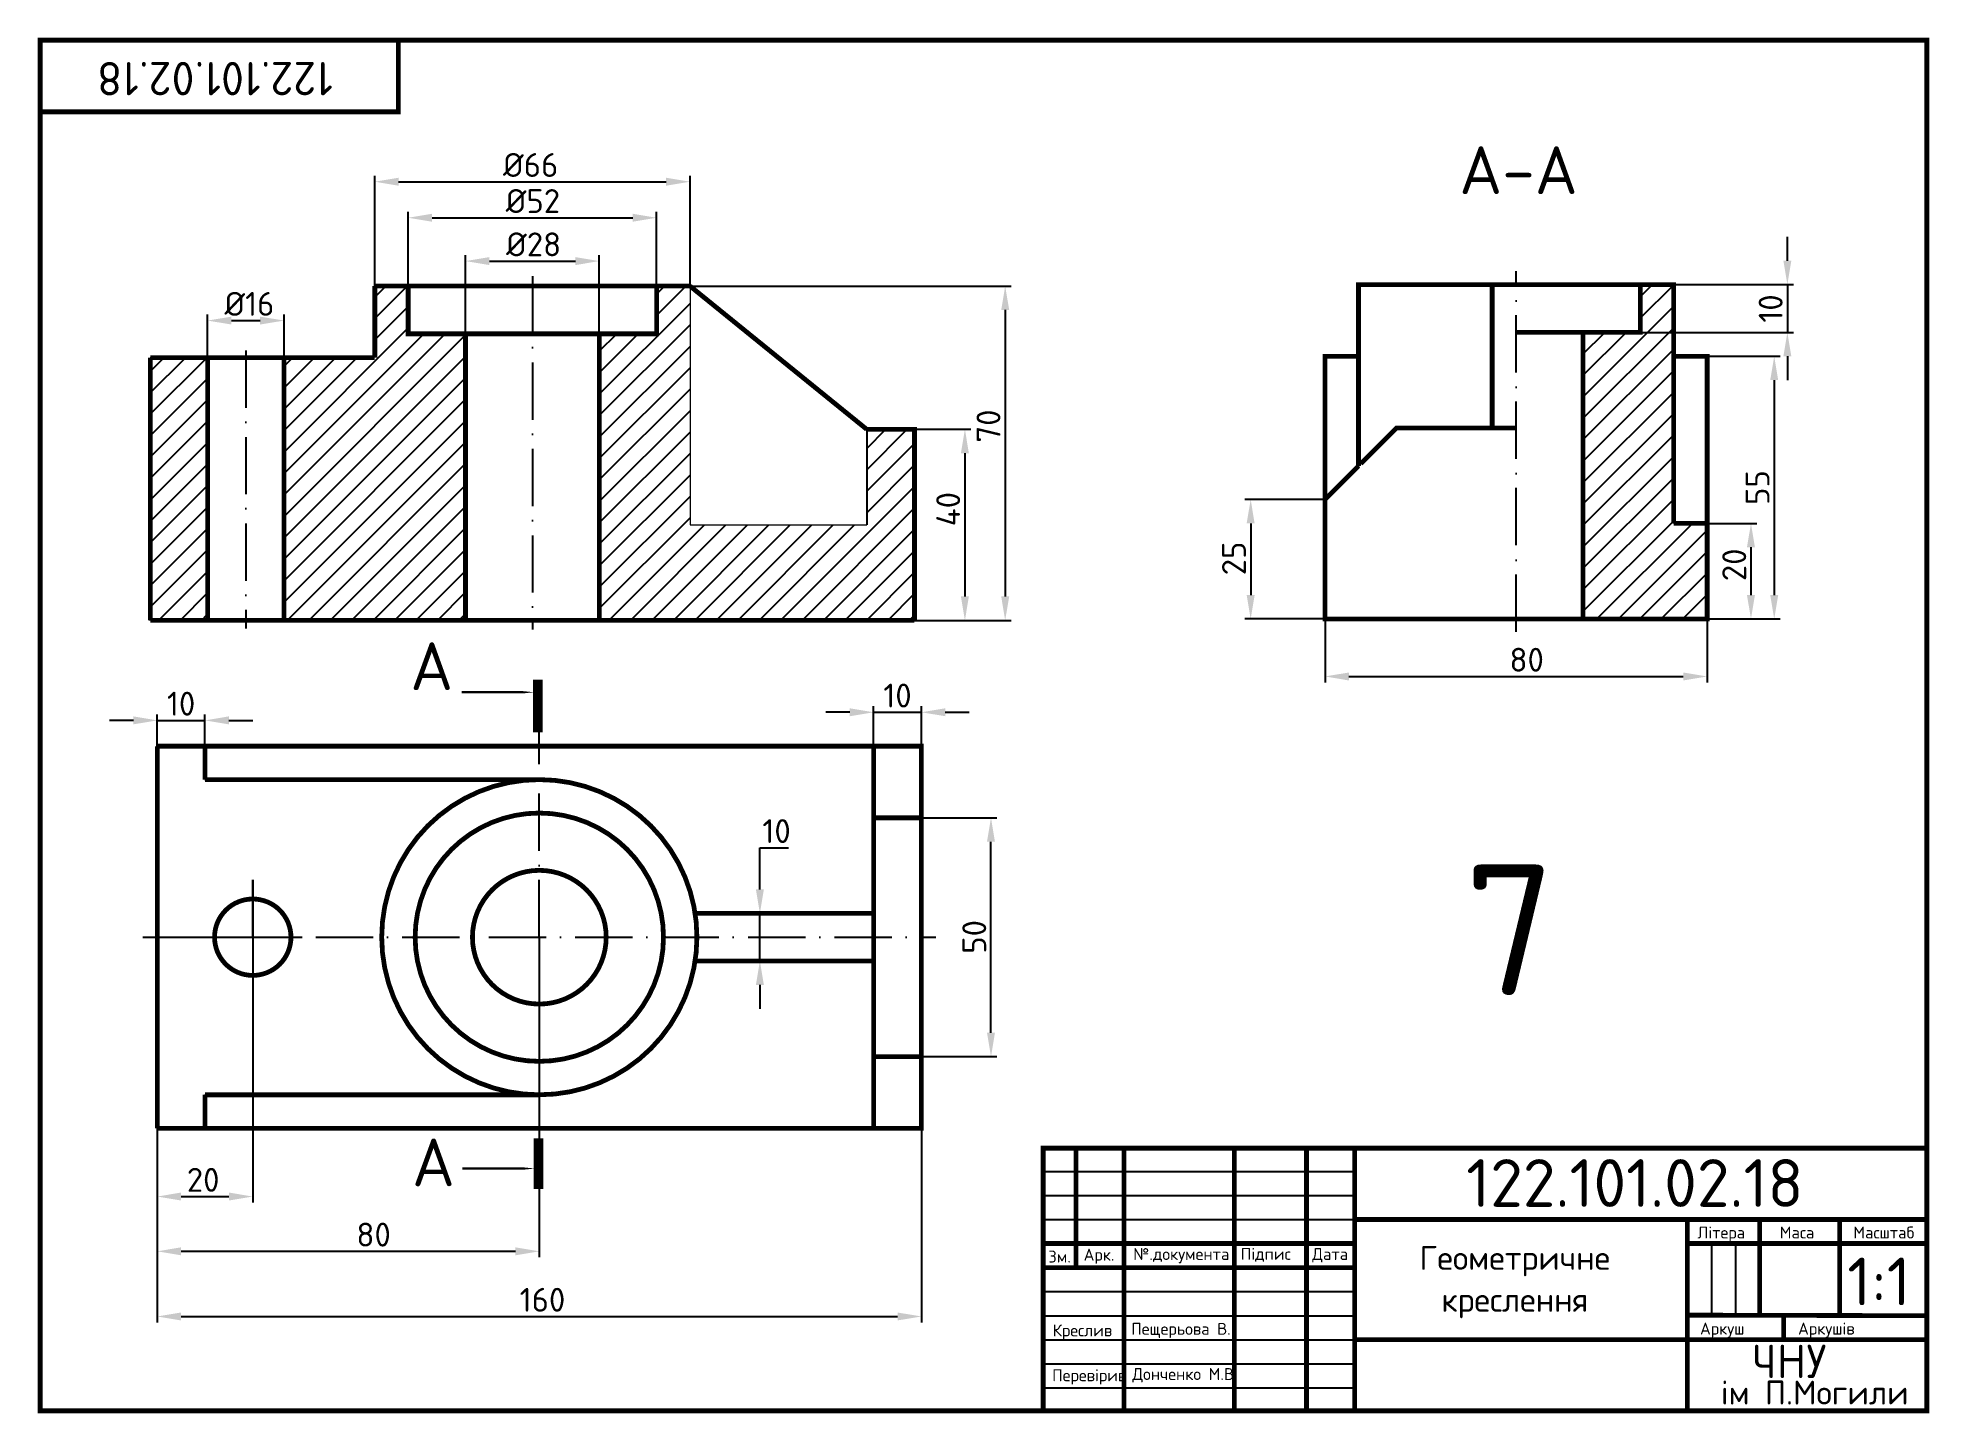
# Model space of a CAD drawing. Header units: millimetres. Extents: x 20 to 416, y 4 to 292.
import ezdxf
from ezdxf.enums import TextEntityAlignment as Align

# ---------------------------------------------------------------- set-up
doc = ezdxf.new("R2010")
doc.units = ezdxf.units.MM
doc.header["$PDMODE"] = 34
doc.header["$PDSIZE"] = -3
for name, pattern in [('ACAD_ISO02W100', [15, 12, -3]), ('ACAD_ISO10W100', [18, 12, -3, 0, -3]), ('JIS_02_1.0', [2, 1, -1])]:
    doc.linetypes.add(name, pattern=pattern)
for name, color, linetype in [('Dim', 5, 'Continuous'), ('Kontur', 7, 'Continuous'), ('Osy', 1, 'ACAD_ISO10W100'), ('Strih', 114, 'ACAD_ISO02W100')]:
    doc.layers.add(name, color=color, linetype=linetype)
doc.styles.get("Standard").update_dxf_attribs({"font": 'isocpeur.ttf'})
doc.dimstyles.new('ESKD', dxfattribs={"dimtxt": 5, "dimasz": 5, "dimexe": 1.25, "dimexo": 0, "dimgap": 1, "dimtad": 1, "dimtoh": 1, "dimdec": 1, "dimtxsty": 'Standard', "dimcen": 2.5, "dimclrd": 256, "dimclre": 256, "dimclrt": 256, "dimadec": 0, "dimazin": 0, "dimtfac": 1, "dimtdec": 1, "dimtmove": 0, "dimatfit": 3, "dimfxl": 1, "dimarcsym": 0})
doc.dimstyles.new('ESKD_', dxfattribs={"dimtxt": 5, "dimasz": 5, "dimexe": 1.25, "dimexo": 0, "dimgap": 1, "dimtad": 1, "dimtoh": 1, "dimdec": 1, "dimtxsty": 'Standard', "dimcen": 2.5, "dimclrd": 256, "dimclre": 256, "dimclrt": 256, "dimadec": 0, "dimazin": 0, "dimtfac": 1, "dimtdec": 1, "dimtmove": 0, "dimatfit": 3, "dimfxl": 1, "dimtfillclr": 256, "dimlwd": -1, "dimlwe": -1, "dimarcsym": 0})

# ---------------------------------------------------------------- blocks, each defined once
blk = doc.blocks.new('*D1')
at = {"layer": 'Defpoints', "color": 0, "transparency": 16777216}
for p in [(203.05, 210.52), (203.05, 170.52), (213.61, 170.52)]:
    blk.add_point(p, dxfattribs=at)
at = {"layer": 'Dim', "lineweight": -2, "transparency": 16777216}
for p, q in [((203.05, 210.52), (214.86, 210.52)), ((213.61, 205.52), (213.61, 175.52)), ((203.05, 170.52), (214.86, 170.52))]:
    blk.add_line(p, q, dxfattribs=at)
at = {"layer": 'Dim', "transparency": 16777216}
for points in [[(212.77, 205.52), (214.44, 205.52), (213.61, 210.52)], [(212.77, 175.52), (214.44, 175.52), (213.61, 170.52)]]:
    blk.add_solid(points, dxfattribs=at)
at = {"layer": 'Dim', "transparency": 16777216, "insert": (210.11, 193.81), "char_height": 5, "attachment_point": 5, "rotation": 90}
blk.add_mtext('40', dxfattribs=at)
blk = doc.blocks.new('*D2')
at = {"layer": 'Defpoints', "color": 0, "transparency": 16777216}
for p in [(156.05, 240.52), (203.05, 170.52), (222.04, 170.52)]:
    blk.add_point(p, dxfattribs=at)
at = {"layer": 'Dim', "lineweight": -2, "transparency": 16777216}
for p, q in [((156.05, 240.52), (223.29, 240.52)), ((222.04, 235.52), (222.04, 175.52)), ((203.05, 170.52), (223.29, 170.52))]:
    blk.add_line(p, q, dxfattribs=at)
at = {"layer": 'Dim', "transparency": 16777216}
for points in [[(221.21, 235.52), (222.88, 235.52), (222.04, 240.52)], [(221.21, 175.52), (222.88, 175.52), (222.04, 170.52)]]:
    blk.add_solid(points, dxfattribs=at)
at = {"layer": 'Dim', "transparency": 16777216, "insert": (218.54, 211.21), "char_height": 5, "attachment_point": 5, "rotation": 90}
blk.add_mtext('70', dxfattribs=at)
blk = doc.blocks.new('*D5')
at = {"layer": 'Defpoints', "color": 0, "transparency": 16777216}
for p in [(204.5, 129.17), (219.07, 129.17), (204.5, 79.17)]:
    blk.add_point(p, dxfattribs=at)
at = {"layer": 'Dim', "lineweight": -2, "transparency": 16777216}
for p, q in [((204.5, 129.17), (220.32, 129.17)), ((219.07, 84.17), (219.07, 124.17)), ((204.5, 79.17), (220.32, 79.17))]:
    blk.add_line(p, q, dxfattribs=at)
at = {"layer": 'Dim', "transparency": 16777216}
for points in [[(218.23, 124.17), (219.9, 124.17), (219.07, 129.17)], [(218.23, 84.17), (219.9, 84.17), (219.07, 79.17)]]:
    blk.add_solid(points, dxfattribs=at)
at = {"layer": 'Dim', "transparency": 16777216, "insert": (215.57, 104.23), "char_height": 5, "attachment_point": 5, "rotation": 90}
blk.add_mtext('50', dxfattribs=at)
blk = doc.blocks.new('*D6')
at = {"layer": 'Defpoints', "color": 0, "transparency": 16777216}
for p in [(170.68, 109.17), (171.31, 109.17), (171.31, 99.17)]:
    blk.add_point(p, dxfattribs=at)
at = {"layer": 'Dim', "lineweight": -2, "transparency": 16777216}
for p, q in [((170.68, 114.17), (170.68, 122.89)), ((170.68, 122.89), (176.68, 122.89)), ((171.31, 109.17), (169.43, 109.17)), ((170.68, 99.17), (170.68, 109.17)), ((171.31, 99.17), (169.43, 99.17)), ((170.68, 94.17), (170.68, 89.17))]:
    blk.add_line(p, q, dxfattribs=at)
at = {"layer": 'Dim', "transparency": 16777216}
for points in [[(169.85, 114.17), (171.52, 114.17), (170.68, 109.17)], [(169.85, 94.17), (171.52, 94.17), (170.68, 99.17)]]:
    blk.add_solid(points, dxfattribs=at)
at = {"layer": 'Dim', "transparency": 16777216, "insert": (174.18, 126.39), "char_height": 5, "attachment_point": 5}
blk.add_mtext('10', dxfattribs=at)
blk = doc.blocks.new('*D7')
at = {"layer": 'Defpoints', "color": 0, "transparency": 16777216}
for p in [(44.5, 64.17), (204.5, 64.17), (204.5, 24.75)]:
    blk.add_point(p, dxfattribs=at)
at = {"layer": 'Dim', "lineweight": -2, "transparency": 16777216}
for p, q in [((44.5, 64.17), (44.5, 23.5)), ((204.5, 64.17), (204.5, 23.5)), ((49.5, 24.75), (199.5, 24.75))]:
    blk.add_line(p, q, dxfattribs=at)
at = {"layer": 'Dim', "transparency": 16777216}
for points in [[(49.5, 25.58), (49.5, 23.92), (44.5, 24.75)], [(199.5, 25.58), (199.5, 23.92), (204.5, 24.75)]]:
    blk.add_solid(points, dxfattribs=at)
at = {"layer": 'Dim', "transparency": 16777216, "insert": (125.16, 28.25), "char_height": 5, "attachment_point": 5}
blk.add_mtext('160', dxfattribs=at)
blk = doc.blocks.new('*D11')
at = {"layer": 'Defpoints', "color": 0, "linetype": 'ByBlock', "transparency": 16777216}
for p in [(369.01, 190.82), (369.01, 170.82), (378.19, 170.82)]:
    blk.add_point(p, dxfattribs=at)
at = {"layer": 'Dim', "transparency": 16777216}
for p, q in [((369.01, 190.82), (379.44, 190.82)), ((378.19, 185.82), (378.19, 175.82)), ((369.01, 170.82), (379.44, 170.82))]:
    blk.add_line(p, q, dxfattribs=at)
at = {"layer": 'Dim', "linetype": 'ByBlock', "transparency": 16777216}
for points in [[(377.35, 185.82), (379.02, 185.82), (378.19, 190.82)], [(377.35, 175.82), (379.02, 175.82), (378.19, 170.82)]]:
    blk.add_solid(points, dxfattribs=at)
at = {"layer": 'Dim', "linetype": 'ByBlock', "transparency": 16777216, "insert": (374.69, 182.14), "char_height": 5, "attachment_point": 5, "rotation": 90}
blk.add_mtext('20', dxfattribs=at)
blk = doc.blocks.new('*D12')
at = {"layer": 'Defpoints', "color": 0, "linetype": 'ByBlock', "transparency": 16777216}
for p in [(369.01, 225.82), (369.01, 170.82), (383.06, 170.82)]:
    blk.add_point(p, dxfattribs=at)
at = {"layer": 'Dim', "transparency": 16777216}
for p, q in [((369.01, 225.82), (384.31, 225.82)), ((383.06, 220.82), (383.06, 175.82)), ((369.01, 170.82), (384.31, 170.82))]:
    blk.add_line(p, q, dxfattribs=at)
at = {"layer": 'Dim', "linetype": 'ByBlock', "transparency": 16777216}
for points in [[(382.22, 220.82), (383.89, 220.82), (383.06, 225.82)], [(382.22, 175.82), (383.89, 175.82), (383.06, 170.82)]]:
    blk.add_solid(points, dxfattribs=at)
at = {"layer": 'Dim', "linetype": 'ByBlock', "transparency": 16777216, "insert": (379.56, 198.32), "char_height": 5, "attachment_point": 5, "rotation": 90}
blk.add_mtext('55', dxfattribs=at)
blk = doc.blocks.new('*D14')
at = {"layer": 'Defpoints', "color": 0, "linetype": 'ByBlock', "transparency": 16777216}
for p in [(289.01, 170.82), (369.01, 170.82), (369.01, 158.77)]:
    blk.add_point(p, dxfattribs=at)
at = {"layer": 'Dim', "transparency": 16777216}
for p, q in [((289.01, 170.82), (289.01, 157.52)), ((369.01, 170.82), (369.01, 157.52)), ((294.01, 158.77), (364.01, 158.77))]:
    blk.add_line(p, q, dxfattribs=at)
at = {"layer": 'Dim', "linetype": 'ByBlock', "transparency": 16777216}
for points in [[(294.01, 159.6), (294.01, 157.93), (289.01, 158.77)], [(364.01, 159.6), (364.01, 157.93), (369.01, 158.77)]]:
    blk.add_solid(points, dxfattribs=at)
at = {"layer": 'Dim', "linetype": 'ByBlock', "transparency": 16777216, "insert": (331.23, 162.27), "char_height": 5, "attachment_point": 5}
blk.add_mtext('80', dxfattribs=at)
blk = doc.blocks.new('*D16')
at = {"layer": 'Defpoints', "color": 0, "linetype": 'ByBlock', "transparency": 16777216}
for p in [(54.5, 149.57), (44.5, 144.17), (54.5, 144.17)]:
    blk.add_point(p, dxfattribs=at)
at = {"layer": 'Dim', "transparency": 16777216}
for p, q in [((44.5, 144.17), (44.5, 150.82)), ((54.5, 144.17), (54.5, 150.82)), ((39.5, 149.57), (34.5, 149.57)), ((44.5, 149.57), (54.5, 149.57)), ((59.5, 149.57), (64.5, 149.57))]:
    blk.add_line(p, q, dxfattribs=at)
at = {"layer": 'Dim', "linetype": 'ByBlock', "transparency": 16777216}
for points in [[(39.5, 150.41), (39.5, 148.74), (44.5, 149.57)], [(59.5, 150.41), (59.5, 148.74), (54.5, 149.57)]]:
    blk.add_solid(points, dxfattribs=at)
at = {"layer": 'Dim', "linetype": 'ByBlock', "transparency": 16777216, "insert": (49.5, 153.07), "char_height": 5, "attachment_point": 5}
blk.add_mtext('10', dxfattribs=at)
blk = doc.blocks.new('*D18')
at = {"layer": 'Defpoints', "color": 0, "linetype": 'ByBlock', "transparency": 16777216}
for p in [(289.01, 195.82), (273.44, 170.82), (289.01, 170.82)]:
    blk.add_point(p, dxfattribs=at)
at = {"layer": 'Dim', "transparency": 16777216}
for p, q in [((289.01, 195.82), (272.19, 195.82)), ((273.44, 190.82), (273.44, 175.82)), ((289.01, 170.82), (272.19, 170.82))]:
    blk.add_line(p, q, dxfattribs=at)
at = {"layer": 'Dim', "linetype": 'ByBlock', "transparency": 16777216}
for points in [[(272.6, 190.82), (274.27, 190.82), (273.44, 195.82)], [(272.6, 175.82), (274.27, 175.82), (273.44, 170.82)]]:
    blk.add_solid(points, dxfattribs=at)
at = {"layer": 'Dim', "linetype": 'ByBlock', "transparency": 16777216, "insert": (269.94, 183.48), "char_height": 5, "attachment_point": 5, "rotation": 90}
blk.add_mtext('25', dxfattribs=at)
blk = doc.blocks.new('*D20')
at = {"layer": 'Defpoints', "color": 0, "linetype": 'ByBlock', "transparency": 16777216}
for p in [(204.5, 151.27), (194.5, 144.17), (204.5, 144.17)]:
    blk.add_point(p, dxfattribs=at)
at = {"layer": 'Dim', "transparency": 16777216}
for p, q in [((189.5, 151.27), (184.5, 151.27)), ((194.5, 144.17), (194.5, 152.52)), ((194.5, 151.27), (204.5, 151.27)), ((204.5, 144.17), (204.5, 152.52)), ((209.5, 151.27), (214.5, 151.27))]:
    blk.add_line(p, q, dxfattribs=at)
at = {"layer": 'Dim', "linetype": 'ByBlock', "transparency": 16777216}
for points in [[(189.5, 152.1), (189.5, 150.44), (194.5, 151.27)], [(209.5, 152.1), (209.5, 150.44), (204.5, 151.27)]]:
    blk.add_solid(points, dxfattribs=at)
at = {"layer": 'Dim', "linetype": 'ByBlock', "transparency": 16777216, "insert": (199.5, 154.77), "char_height": 5, "attachment_point": 5}
blk.add_mtext('10', dxfattribs=at)
blk = doc.blocks.new('*D21')
at = {"layer": 'Defpoints', "color": 0, "linetype": 'ByBlock', "transparency": 16777216}
for p in [(44.5, 104.17), (64.5, 104.17), (64.5, 49.86)]:
    blk.add_point(p, dxfattribs=at)
at = {"layer": 'Dim', "transparency": 16777216}
for p, q in [((44.5, 104.17), (44.5, 48.61)), ((64.5, 104.17), (64.5, 48.61)), ((49.5, 49.86), (59.5, 49.86))]:
    blk.add_line(p, q, dxfattribs=at)
at = {"layer": 'Dim', "linetype": 'ByBlock', "transparency": 16777216}
for points in [[(49.5, 50.7), (49.5, 49.03), (44.5, 49.86)], [(59.5, 50.7), (59.5, 49.03), (64.5, 49.86)]]:
    blk.add_solid(points, dxfattribs=at)
at = {"layer": 'Dim', "linetype": 'ByBlock', "transparency": 16777216, "insert": (54.11, 53.36), "char_height": 5, "attachment_point": 5}
blk.add_mtext('20', dxfattribs=at)
blk = doc.blocks.new('*D22')
at = {"layer": 'Defpoints', "color": 0, "linetype": 'ByBlock', "transparency": 16777216}
for p in [(71.05, 233.29), (55.05, 225.52), (71.05, 225.52)]:
    blk.add_point(p, dxfattribs=at)
at = {"layer": 'Dim', "transparency": 16777216}
for p, q in [((55.05, 225.52), (55.05, 234.54)), ((71.05, 225.52), (71.05, 234.54)), ((60.05, 233.29), (66.05, 233.29))]:
    blk.add_line(p, q, dxfattribs=at)
at = {"layer": 'Dim', "linetype": 'ByBlock', "transparency": 16777216}
for points in [[(60.05, 234.12), (60.05, 232.46), (55.05, 233.29)], [(66.05, 234.12), (66.05, 232.46), (71.05, 233.29)]]:
    blk.add_solid(points, dxfattribs=at)
at = {"layer": 'Dim', "linetype": 'ByBlock', "transparency": 16777216, "insert": (63.8, 236.79), "char_height": 5, "attachment_point": 5}
blk.add_mtext('%%C16', dxfattribs=at)
blk = doc.blocks.new('*D23')
at = {"layer": 'Defpoints', "color": 0, "linetype": 'ByBlock', "transparency": 16777216}
for p in [(149.05, 254.82), (97.05, 240.52), (149.05, 240.52)]:
    blk.add_point(p, dxfattribs=at)
at = {"layer": 'Dim', "transparency": 16777216}
for p, q in [((97.05, 240.52), (97.05, 256.07)), ((102.05, 254.82), (144.05, 254.82)), ((149.05, 240.52), (149.05, 256.07))]:
    blk.add_line(p, q, dxfattribs=at)
at = {"layer": 'Dim', "linetype": 'ByBlock', "transparency": 16777216}
for points in [[(102.05, 255.66), (102.05, 253.99), (97.05, 254.82)], [(144.05, 255.66), (144.05, 253.99), (149.05, 254.82)]]:
    blk.add_solid(points, dxfattribs=at)
at = {"layer": 'Dim', "linetype": 'ByBlock', "transparency": 16777216, "insert": (123.16, 258.32), "char_height": 5, "attachment_point": 5}
blk.add_mtext('%%C52', dxfattribs=at)
blk = doc.blocks.new('*D24')
at = {"layer": 'Defpoints', "color": 0, "linetype": 'ByBlock', "transparency": 16777216}
for p in [(362.01, 240.82), (355.01, 230.82), (385.81, 230.82)]:
    blk.add_point(p, dxfattribs=at)
at = {"layer": 'Dim', "transparency": 16777216}
for p, q in [((385.81, 245.82), (385.81, 250.82)), ((362.01, 240.82), (387.06, 240.82)), ((385.81, 240.82), (385.81, 230.82)), ((355.01, 230.82), (387.06, 230.82)), ((385.81, 225.82), (385.81, 220.82))]:
    blk.add_line(p, q, dxfattribs=at)
at = {"layer": 'Dim', "linetype": 'ByBlock', "transparency": 16777216}
for points in [[(384.98, 245.82), (386.64, 245.82), (385.81, 240.82)], [(384.98, 225.82), (386.64, 225.82), (385.81, 230.82)]]:
    blk.add_solid(points, dxfattribs=at)
at = {"layer": 'Dim', "linetype": 'ByBlock', "transparency": 16777216, "insert": (382.31, 235.82), "char_height": 5, "attachment_point": 5, "rotation": 90}
blk.add_mtext('10', dxfattribs=at)
blk = doc.blocks.new('*D25')
at = {"layer": 'Defpoints', "color": 0, "linetype": 'ByBlock', "transparency": 16777216}
for p in [(137.05, 245.75), (109.05, 230.52), (137.05, 230.52)]:
    blk.add_point(p, dxfattribs=at)
at = {"layer": 'Dim', "transparency": 16777216}
for p, q in [((109.05, 230.52), (109.05, 247)), ((114.05, 245.75), (132.05, 245.75)), ((137.05, 230.52), (137.05, 247))]:
    blk.add_line(p, q, dxfattribs=at)
at = {"layer": 'Dim', "linetype": 'ByBlock', "transparency": 16777216}
for points in [[(114.05, 246.58), (114.05, 244.91), (109.05, 245.75)], [(132.05, 246.58), (132.05, 244.91), (137.05, 245.75)]]:
    blk.add_solid(points, dxfattribs=at)
at = {"layer": 'Dim', "linetype": 'ByBlock', "transparency": 16777216, "insert": (123.31, 249.25), "char_height": 5, "attachment_point": 5}
blk.add_mtext('%%C28', dxfattribs=at)
blk = doc.blocks.new('*D26')
at = {"layer": 'Defpoints', "color": 0, "linetype": 'ByBlock', "transparency": 16777216}
for p in [(44.5, 104.17), (124.5, 104.17), (44.5, 38.39)]:
    blk.add_point(p, dxfattribs=at)
at = {"layer": 'Dim', "transparency": 16777216}
for p, q in [((44.5, 104.17), (44.5, 37.14)), ((124.5, 104.17), (124.5, 37.14)), ((119.5, 38.39), (49.5, 38.39))]:
    blk.add_line(p, q, dxfattribs=at)
at = {"layer": 'Dim', "linetype": 'ByBlock', "transparency": 16777216}
for points in [[(49.5, 39.23), (49.5, 37.56), (44.5, 38.39)], [(119.5, 39.23), (119.5, 37.56), (124.5, 38.39)]]:
    blk.add_solid(points, dxfattribs=at)
at = {"layer": 'Dim', "linetype": 'ByBlock', "transparency": 16777216, "insert": (89.81, 41.89), "char_height": 5, "attachment_point": 5}
blk.add_mtext('80', dxfattribs=at)
blk = doc.blocks.new('*D27')
at = {"layer": 'Defpoints', "color": 0, "linetype": 'ByBlock', "transparency": 16777216}
for p in [(156.05, 262.37), (90.05, 240.52), (156.05, 240.52)]:
    blk.add_point(p, dxfattribs=at)
at = {"layer": 'Dim', "transparency": 16777216}
for p, q in [((90.05, 240.52), (90.05, 263.62)), ((95.05, 262.37), (151.05, 262.37)), ((156.05, 240.52), (156.05, 263.62))]:
    blk.add_line(p, q, dxfattribs=at)
at = {"layer": 'Dim', "linetype": 'ByBlock', "transparency": 16777216}
for points in [[(95.05, 263.2), (95.05, 261.53), (90.05, 262.37)], [(151.05, 263.2), (151.05, 261.53), (156.05, 262.37)]]:
    blk.add_solid(points, dxfattribs=at)
at = {"layer": 'Dim', "linetype": 'ByBlock', "transparency": 16777216, "insert": (122.69, 265.87), "char_height": 5, "attachment_point": 5}
blk.add_mtext('%%C66', dxfattribs=at)

msp = doc.modelspace()

# ---------------------------------------------------------------- hatches: boundary and pattern name
at = {"layer": 'Defpoints', "linetype": 'ByBlock', "true_color": 0x000000}
h = msp.add_hatch(dxfattribs=at)
h.set_pattern_fill('ANSI31', color=18)
h.paths.add_polyline_path([(109.05, 230.52), (97.05, 230.52), (97.05, 240.52), (90.05, 240.52), (90.05, 225.52), (71.05, 225.52), (71.05, 170.52), (109.05, 170.52)])
h.paths.add_polyline_path([(156.05, 240.52), (149.05, 240.52), (149.05, 230.52), (137.05, 230.52), (137.05, 170.52), (203.05, 170.52), (203.05, 210.52), (193.05, 210.52), (193.05, 190.52), (156.05, 190.52)])
h = msp.add_hatch(dxfattribs=at)
h.set_pattern_fill('ANSI31', color=18)
h.paths.add_polyline_path([(362.01, 240.82), (355.01, 240.82), (355.01, 230.82), (343.01, 230.82), (343.01, 170.82), (369.01, 170.82), (369.01, 190.82), (362.01, 190.82), (362.01, 202.82)])
h = msp.add_hatch(dxfattribs=at)
h.set_pattern_fill('ANSI31', color=18)
h.paths.add_polyline_path([(55.05, 225.52), (43.05, 225.52), (43.05, 170.52), (55.05, 170.52)])

# ---------------------------------------------------------------- linework, layer by layer
at = {"layer": 'Defpoints', "color": 18, "linetype": 'ACAD_ISO10W100', "true_color": 0x000000}
msp.add_line((90.05, 240.52), (123.05, 240.52), dxfattribs=at)
at = {"layer": 'Defpoints'}
for p, q in [((296.01, 202.82), (296.01, 240.82)), ((362.01, 202.82), (362.01, 240.82)), ((289.01, 170.82), (289.01, 195.82)), ((369.01, 170.82), (369.01, 195.82)), ((289.01, 170.82), (289.01, 190.82)), ((369.01, 170.82), (369.01, 190.82)), ((44.5, 144.17), (44.5, 64.17)), ((44.5, 144.17), (54.5, 144.17)), ((44.5, 144.17), (204.5, 144.17)), ((54.5, 144.17), (54.5, 137.17)), ((194.5, 64.17), (194.5, 144.17)), ((204.5, 144.17), (204.5, 64.17)), ((54.5, 137.17), (124.5, 137.17)), ((194.5, 104.17), (194.5, 129.17)), ((194.5, 129.17), (204.5, 129.17)), ((194.5, 109.17), (157.5, 109.17)), ((194.5, 104.17), (194.5, 109.17)), ((52.33, 104.17), (74.82, 104.17)), ((194.5, 99.17), (157.5, 99.17)), ((194.5, 79.17), (204.5, 79.17)), ((54.5, 64.17), (54.5, 71.17)), ((54.5, 71.17), (124.5, 71.17)), ((44.5, 64.17), (54.5, 64.17)), ((204.5, 64.17), (44.5, 64.17)), ((204.5, 64.17), (194.5, 64.17))]:
    msp.add_line(p, q, dxfattribs=at)
at = {"layer": 'Defpoints', "color": 18, "true_color": 0x000000}
for p, q in [((43.05, 170.52), (43.05, 225.52)), ((43.05, 225.52), (53.05, 225.52)), ((43.05, 170.52), (43.05, 190.52))]:
    msp.add_line(p, q, dxfattribs=at)
at = {"layer": 'Defpoints', "color": 18, "linetype": 'JIS_02_1.0', "true_color": 0x000000}
for p, q in [((63.05, 225.52), (55.05, 225.52)), ((73.05, 225.52), (65.05, 225.52))]:
    msp.add_line(p, q, dxfattribs=at)
at = {"layer": 'Defpoints', "linetype": 'ByBlock'}
for p, q in [((64.5, 104.17), (64.5, 116.17)), ((64.5, 116.17), (64.5, 92.17))]:
    msp.add_line(p, q, dxfattribs=at)
at = {"layer": 'Defpoints', "linetype": 'ByBlock', "const_width": 1}
for points in [[(97.05, 240.52), (97.05, 230.52), (149.05, 230.52), (149.05, 240.52)], [(355.01, 240.82), (355.01, 230.82), (329.01, 230.82)], [(343.01, 230.82), (343.01, 170.82)], [(43.05, 225.52), (43.05, 170.52)], [(362.01, 202.82), (362.01, 190.82)], [(369.01, 190.82), (362.01, 190.82)], [(54.5, 71.17), (124.5, 71.17)]]:
    msp.add_lwpolyline(points, dxfattribs=at)
at = {"layer": 'Defpoints', "color": 18, "true_color": 0x000000, "const_width": 1}
for points in [[(156.05, 240.52), (193.05, 210.52)], [(43.05, 170.52), (203.05, 170.52)], [(44.5, 64.17), (44.5, 144.17)], [(44.5, 64.17), (54.5, 64.17), (54.5, 71.17)]]:
    msp.add_lwpolyline(points, dxfattribs=at)
at = {"layer": 'Defpoints', "color": 18, "lineweight": 0, "true_color": 0x000000}
msp.add_lwpolyline([(156.05, 240.52), (156.05, 190.52)], dxfattribs=at)
at = {"layer": 'Defpoints', "color": 18, "linetype": 'ByBlock', "true_color": 0x000000, "const_width": 1}
for points in [[(329.01, 240.82), (324.01, 240.82)], [(329.01, 240.82), (334.01, 240.82)], [(109.05, 230.52), (109.05, 170.52)], [(137.05, 230.52), (137.05, 170.52)], [(55.05, 225.52), (55.05, 170.52)], [(71.05, 225.52), (71.05, 170.52)], [(203.05, 170.52), (203.05, 210.52), (193.05, 210.52)], [(289.01, 195.82), (289.01, 190.82)], [(369.01, 195.82), (369.01, 190.82)]]:
    msp.add_lwpolyline(points, dxfattribs=at)
at = {"layer": 'Defpoints', "color": 18, "linetype": 'ByBlock', "true_color": 0x000000}
msp.add_lwpolyline([(193.05, 210.52), (193.05, 190.52)], dxfattribs=at)
at = {"layer": 'Defpoints', "color": 18, "linetype": 'ByBlock', "lineweight": 0, "true_color": 0x000000}
msp.add_lwpolyline([(156.05, 190.52), (193.05, 190.52)], dxfattribs=at)
at = {"layer": 'Defpoints', "const_width": 1}
for points in [[(44.5, 144.17), (54.5, 144.17), (54.5, 137.17)], [(54.5, 64.17), (204.5, 64.17), (204.5, 144.17), (54.5, 144.17)], [(194.5, 64.17), (194.5, 144.17)], [(54.5, 137.17), (124.5, 137.17)], [(194.5, 129.17), (204.5, 129.17)], [(157.5, 109.17), (194.5, 109.17)], [(157.5, 99.17), (194.5, 99.17)], [(194.5, 79.17), (204.5, 79.17)]]:
    msp.add_lwpolyline(points, dxfattribs=at)
at = {"layer": 'Defpoints', "linetype": 'ByBlock', "const_width": 1}
for points in [[(124.5, 137.17, -1), (124.5, 71.17, -1), (124.5, 137.17, -0.515106)], [(124.5, 130.17, -1), (124.5, 78.17, -1), (124.5, 130.17, -0.535924)], [(124.5, 118.17, -1), (124.5, 90.17, -1), (124.5, 118.17, -0.210269)], [(64.5, 112.17, -1), (64.5, 96.17, -1), (64.5, 112.17, -0.267949)]]:
    msp.add_lwpolyline(points, format="xyb", dxfattribs=at)
at = {"layer": 'Defpoints', "linetype": 'ByBlock'}
msp.add_circle((64.5, 104.17), 8, dxfattribs=at)
at = {"layer": 'Dim', "linetype": 'ByBlock'}
for p, q in [((97.05, 240.52), (97.05, 230.52)), ((149.05, 230.52), (149.05, 240.52)), ((97.05, 230.52), (149.05, 230.52))]:
    msp.add_line(p, q, dxfattribs=at)
at = {"layer": 'Dim', "color": 18, "linetype": 'ByBlock', "true_color": 0x000000, "const_width": 1}
msp.add_lwpolyline([(324.01, 210.82), (324.01, 210.82), (324.01, 210.82)], dxfattribs=at)
at = {"layer": 'Dim', "linetype": 'ByBlock', "const_width": 2}
for points in [[(124.19, 158.11), (124.19, 147.06)], [(124.34, 51.41), (124.34, 62.07)]]:
    msp.add_lwpolyline(points, dxfattribs=at)
at = {"layer": 'Dim', "linetype": 'ByBlock'}
for points in [[(123.42, 155.46, 0, 2, 0), (113.49, 155.46, 0.5, 0.5, 0), (113.49, 155.46, 0.5, 0.5, 0), (108.21, 155.46, 0.5, 0.5, 0)], [(123.57, 55.73, 0, 2, 0), (113.64, 55.73, 0.5, 0.5, 0), (113.64, 55.73, 0.5, 0.5, 0), (108.35, 55.73, 0.5, 0.5, 0)]]:
    msp.add_lwpolyline(points, format="xyseb", dxfattribs=at)
for radius in [33, 26, 14]:
    msp.add_circle((124.5, 104.17), radius, dxfattribs=at)
at = {"layer": 'Kontur'}
for p, q in [((20, 292), (20, 155.55)), ((236.86, 60), (236.86, 34.98)), ((246.94, 60), (246.94, 5)), ((270.02, 60), (270.02, 5)), ((285.13, 60), (285.13, 5)), ((295.21, 60), (295.21, 5)), ((230, 55.12), (295.21, 55.12)), ((230, 50.09), (295.21, 50.09)), ((230, 45.05), (295.21, 45.05)), ((415, 45.05), (295.21, 45.05)), ((364.88, 45.05), (364.88, 5)), ((379.99, 45.05), (379.99, 24.91)), ((396.78, 45.05), (396.78, 24.91)), ((230, 40.02), (295.21, 40.02)), ((415, 40.02), (364.88, 40.02)), ((369.92, 40.02), (369.92, 24.91)), ((374.96, 40.02), (374.96, 24.91)), ((230, 34.98), (295.21, 34.98)), ((230, 29.95), (295.21, 29.95)), ((230, 24.91), (295.21, 24.91)), ((415, 24.91), (364.88, 24.91)), ((385.03, 19.88), (385.03, 24.91)), ((396.78, 24.91), (396.78, 24.91)), ((230, 19.88), (295.21, 19.88)), ((415, 19.88), (295.21, 19.88)), ((230, 14.85), (295.21, 14.85)), ((230, 9.81), (295.21, 9.81))]:
    msp.add_line(p, q, dxfattribs=at)
at = {"layer": 'Kontur', "linetype": 'ByBlock'}
for p, q in [((324.01, 210.82), (324.01, 230.82)), ((289.01, 170.82), (289.01, 225.82)), ((289.01, 225.82), (296.01, 225.82)), ((369.01, 225.82), (362.01, 225.82)), ((369.01, 170.82), (369.01, 225.82)), ((329.01, 210.82), (324.01, 210.82))]:
    msp.add_line(p, q, dxfattribs=at)
at = {"layer": 'Kontur', "const_width": 1}
for points in [[(20, 5), (415, 5), (415, 292), (20, 292)], [(20, 277), (95, 277), (95, 292), (20, 292)]]:
    msp.add_lwpolyline(points, close=True, dxfattribs=at)
at = {"layer": 'Kontur', "linetype": 'ByBlock', "const_width": 1}
for points in [[(329.01, 240.82), (296.01, 240.82), (296.01, 202.82)], [(324.01, 230.82), (324.01, 240.82)], [(329.01, 240.82), (362.01, 240.82), (362.01, 202.82)], [(324.01, 230.82), (324.01, 210.82)], [(296.01, 225.82), (289.01, 225.82), (289.01, 195.82)], [(362.01, 225.82), (369.01, 225.82), (369.01, 195.82)], [(296.51, 203.32), (304.01, 210.82), (329.01, 210.82)], [(296.01, 202.82), (289.01, 195.82)], [(289.01, 190.82), (289.01, 170.82), (369.01, 170.82)], [(369.01, 190.82), (369.01, 170.82), (329.01, 170.82)]]:
    msp.add_lwpolyline(points, dxfattribs=at)
at = {"layer": 'Kontur', "const_width": 1}
for points in [[(415, 5), (415, 60), (230, 60), (230, 5)], [(236.86, 34.98), (236.86, 60)], [(246.94, 5), (246.94, 60)], [(270.02, 5), (270.02, 60)], [(285.13, 5), (285.13, 60)], [(295.21, 5), (295.21, 60)], [(295.21, 45.05), (415, 45.05)], [(364.88, 5), (364.88, 45.05)], [(379.99, 24.91), (379.99, 45.05)], [(396.78, 24.95), (396.78, 45.05)], [(230, 40.02), (295.21, 40.02)], [(415, 40.02), (364.88, 40.02)], [(230, 34.98), (295.21, 34.98)], [(364.88, 25.03), (415, 24.91)], [(385.03, 19.88), (385.03, 24.91)], [(295.21, 19.88), (415, 19.88)]]:
    msp.add_lwpolyline(points, dxfattribs=at)
at = {"layer": 'Osy', "color": 1, "linetype": 'ACAD_ISO10W100'}
for p, q in [((123.05, 242.62), (123.05, 168.6)), ((63.05, 227.01), (63.05, 168.82))]:
    msp.add_line(p, q, dxfattribs=at)
at = {"layer": 'Osy', "linetype": 'ACAD_ISO10W100'}
for p, q in [((329.01, 168.14), (329.01, 243.61)), ((124.5, 104.17), (124.5, 147.65)), ((41.5, 104.17), (207.5, 104.17)), ((124.5, 104.17), (124.5, 57.25))]:
    msp.add_line(p, q, dxfattribs=at)
at = {"layer": 'Strih', "color": 116, "linetype": 'ACAD_ISO02W100', "true_color": 0x136734}
msp.add_line((355.01, 240.82), (355.01, 230.82), dxfattribs=at)
at = {"layer": 'Strih', "linetype": 'ACAD_ISO02W100'}
for p, q in [((355.01, 230.82), (329.01, 230.82)), ((343.01, 230.82), (343.01, 170.82)), ((55.05, 225.52), (55.05, 170.52)), ((71.05, 225.52), (71.05, 170.52)), ((109.05, 225.52), (109.05, 170.52)), ((137.05, 225.52), (137.05, 170.52)), ((304.01, 210.82), (289.01, 195.82)), ((329.01, 210.82), (304.01, 210.82)), ((362.01, 190.82), (362.01, 202.82)), ((362.01, 190.82), (369.01, 190.82))]:
    msp.add_line(p, q, dxfattribs=at)
at = {"layer": 'Strih', "color": 18, "linetype": 'ByBlock', "true_color": 0x000000, "const_width": 1}
for points in [[(90.05, 240.52), (90.05, 225.52), (90.05, 225.52)], [(90.05, 240.52), (149.05, 240.52)], [(149.05, 240.52), (156.05, 240.52)], [(43.05, 225.52), (55.05, 225.52)], [(55.05, 225.52), (71.05, 225.52)], [(71.05, 225.52), (90.05, 225.52)]]:
    msp.add_lwpolyline(points, dxfattribs=at)

# ---------------------------------------------------------------- texts
at = {"layer": 'Defpoints', "color": 1, "linetype": 'ByBlock'}
msp.add_text('7', height=27.35, dxfattribs=at).set_placement((318.15, 92.05))
at = {"layer": 'Dim', "linetype": 'ByBlock'}
for p in [(97.48, 155.92), (97.84, 52.02)]:
    msp.add_text('А', height=10, dxfattribs=at).set_placement(p)
at = {"layer": 'Dim', "linetype": 'ByBlock', "insert": (317.12, 269.79), "char_height": 10, "attachment_point": 1}
msp.add_mtext_dynamic_manual_height_columns('A-A', width=4.565, gutter_width=50, heights=[0], dxfattribs=at)
at = {"layer": 'Kontur'}
msp.add_text('122.101.02.18', height=7, rotation=180, dxfattribs=at).set_placement((81.3, 287.46))
for s, height, p in [('122.101.02.18', 10, (318.58, 47.7)), ('Зм.', 2.5, (231.08, 36.04)), ('Арк.', 2.5, (238.47, 36.45)), ('№.документа', 2.5, (248.85, 36.57)), ('Підпис', 2.5, (271.36, 36.6)), ('Дата', 2.5, (286.32, 36.57)), ('1:1', 10, (398.36, 27.09)), ('Креслив', 2.5, (232, 20.59)), ('Пещерьова В.', 2.5, (248.42, 20.91)), ('Аркушів', 2.5, (388.05, 20.96)), ('ЧНУ', 7, (378.44, 11.86)), ('Перевірив', 2.5, (231.87, 11.18)), ('Донченко М.В.', 2.5, (248.67, 11.44)), ('ім П.Могили', 5, (371.9, 6.31))]:
    msp.add_text(s, height=height, dxfattribs=at).set_placement(p)
for s, height, p in [('Літера', 2.5, (371.97, 41.08)), ('Маса', 2.5, (387.83, 41.08)), ('Масштаб', 2.5, (406.01, 41.08)), ('Геометричне', 5, (328.75, 34.52)), ('креслення', 5, (328.75, 25.73)), ('Аркуш', 2.5, (372.17, 20.96))]:
    msp.add_text(s, height=height, dxfattribs=at).set_placement(p, align=Align.CENTER)

# ---------------------------------------------------------------- dimensions: what is measured, and where the dimension line sits
at = {"layer": 'Dim', "linetype": 'ByBlock'}
for base, p1, p2, picture, middle in [((156.05, 262.37), (90.05, 240.52), (156.05, 240.52), '*D27', (122.69, 262.37)), ((149.05, 254.82), (97.05, 240.52), (149.05, 240.52), '*D23', (123.16, 254.82)), ((137.05, 245.75), (109.05, 230.52), (137.05, 230.52), '*D25', (123.31, 245.75)), ((71.05, 233.29), (55.05, 225.52), (71.05, 225.52), '*D22', (63.8, 233.29))]:
    dim = msp.add_linear_dim(base=base, p1=p1, p2=p2, text='%%C<>', dimstyle='ESKD_', dxfattribs=at)
    dim.commit()
    dim.dimension.update_dxf_attribs({"geometry": picture, "text_midpoint": middle, "dimtype": 160})
for base, p1, p2, picture, middle in [((385.81, 230.82), (362.01, 240.82), (355.01, 230.82), '*D24', (385.81, 235.82)), ((383.06, 170.82), (369.01, 225.82), (369.01, 170.82), '*D12', (383.06, 198.32)), ((273.44, 170.82), (289.01, 195.82), (289.01, 170.82), '*D18', (273.44, 183.48))]:
    dim = msp.add_linear_dim(base=base, p1=p1, p2=p2, angle=90, dimstyle='ESKD_', dxfattribs=at)
    dim.commit()
    dim.dimension.update_dxf_attribs({"geometry": picture, "text_midpoint": middle, "dimtype": 160})
at = {"layer": 'Dim', "color": 5}
for base, p1, p2, angle, picture, middle in [((222.04, 170.52), (156.05, 240.52), (203.05, 170.52), 90, '*D2', (222.04, 211.21)), ((213.61, 170.52), (203.05, 210.52), (203.05, 170.52), 90, '*D1', (213.61, 193.81)), ((170.68, 109.17), (171.31, 99.17), (171.31, 109.17), 90, '*D6', (174.18, 122.89)), ((219.07, 129.17), (204.5, 79.17), (204.5, 129.17), 90, '*D5', (219.07, 104.23)), ((204.5, 24.75), (44.5, 64.17), (204.5, 64.17), 180, '*D7', (125.16, 24.75))]:
    dim = msp.add_linear_dim(base=base, p1=p1, p2=p2, angle=angle, dimstyle='ESKD', dxfattribs=at)
    dim.commit()
    dim.dimension.update_dxf_attribs({"geometry": picture, "text_midpoint": middle, "dimtype": 160})
at = {"layer": 'Dim', "color": 18, "linetype": 'ByBlock', "true_color": 0x000000}
dim = msp.add_linear_dim(base=(378.19, 170.82), p1=(369.01, 190.82), p2=(369.01, 170.82), angle=90, dimstyle='ESKD_', dxfattribs=at)
dim.commit()
dim.dimension.update_dxf_attribs({"geometry": '*D11', "text_midpoint": (378.19, 182.14), "dimtype": 160})
at = {"layer": 'Dim', "linetype": 'ByBlock'}
for base, p1, p2, picture, middle in [((369.01, 158.77), (289.01, 170.82), (369.01, 170.82), '*D14', (331.23, 158.77)), ((54.5, 149.57), (44.5, 144.17), (54.5, 144.17), '*D16', (49.5, 149.57)), ((204.5, 151.27), (194.5, 144.17), (204.5, 144.17), '*D20', (199.5, 151.27)), ((64.5, 49.86), (44.5, 104.17), (64.5, 104.17), '*D21', (54.11, 49.86)), ((44.5, 38.39), (124.5, 104.17), (44.5, 104.17), '*D26', (89.81, 38.39))]:
    dim = msp.add_linear_dim(base=base, p1=p1, p2=p2, dimstyle='ESKD_', dxfattribs=at)
    dim.commit()
    dim.dimension.update_dxf_attribs({"geometry": picture, "text_midpoint": middle, "dimtype": 160})

doc.saveas('drawing.dxf')
